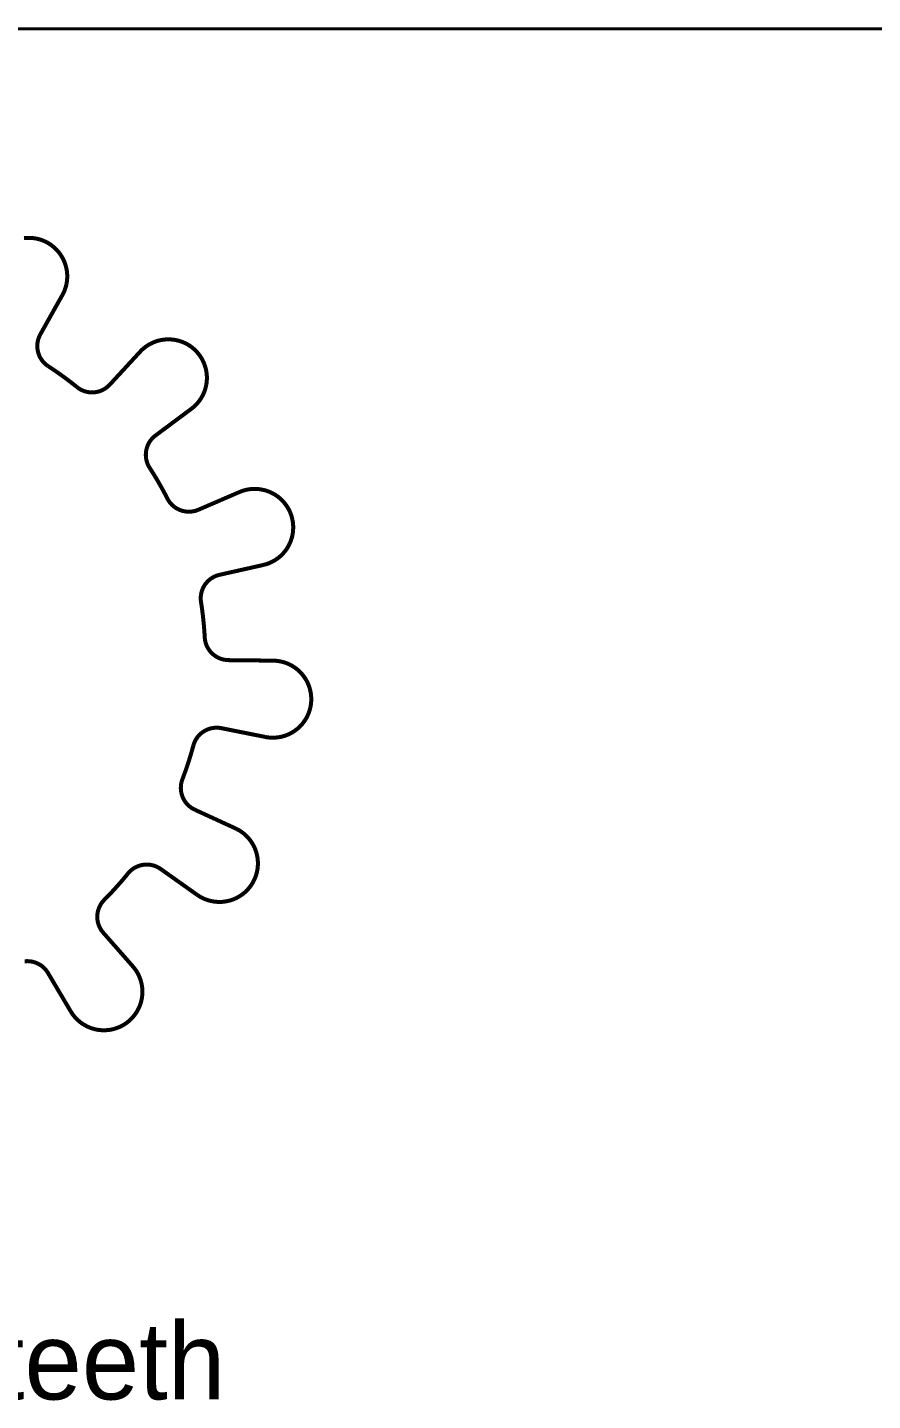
# Model space of a CAD drawing. Extents: x 0.4 to 23.1, y 0.4 to 16.1.
# Drawn here: x 2.839 to 4.913, y 12.738 to 16.106 of the extents above; entities that cross this region are included whole.
import ezdxf

# ---------------------------------------------------------------- set-up
doc = ezdxf.new("R2010")
doc.units = 0
doc.layers.get('0').update_dxf_attribs({"linetype": 'CONTINUOUS'})

msp = doc.modelspace()

# ---------------------------------------------------------------- linework, layer by layer
at = {"color": 254, "const_width": 0.00708}
msp.add_lwpolyline([(0.40386, 16.1028), (22.9415, 16.1028)], dxfattribs=at)
at = {"color": 0, "const_width": 0.00985}
for points in [[(2.92443, 15.4496), (2.92626, 15.4529), (2.9279, 15.4562), (2.92942, 15.4597), (2.93078, 15.4633), (2.93201, 15.4668), (2.93311, 15.4706), (2.93403, 15.4742), (2.93485, 15.4779), (2.93549, 15.4817), (2.93599, 15.4854), (2.93631, 15.489), (2.93653, 15.4929), (2.93653, 15.4967), (2.93642, 15.5006), (2.93619, 15.5042), (2.93576, 15.5081), (2.93522, 15.5118), (2.93446, 15.5154), (2.9336, 15.5192), (2.93261, 15.5228), (2.93147, 15.5264), (2.93018, 15.53), (2.92871, 15.5335), (2.92714, 15.5369), (2.9254, 15.5403), (2.92356, 15.5436), (2.92156, 15.5468), (2.91949, 15.55), (2.91726, 15.5531), (2.91488, 15.556), (2.91243, 15.5589), (2.90983, 15.5617), (2.90713, 15.5643), (2.90435, 15.5668), (2.90142, 15.5693), (2.89844, 15.5717), (2.89535, 15.5739), (2.89219, 15.5758), (2.88894, 15.5779), (2.88564, 15.5796), (2.88222, 15.5814), (2.87875, 15.5829), (2.87522, 15.5843), (2.87169, 15.5856), (2.86806, 15.5867), (2.86436, 15.5876), (2.86068, 15.5885), (2.85699, 15.589), (2.85319, 15.5896), (2.84944, 15.59), (2.84565, 15.5903), (2.84185, 15.5903), (2.83811, 15.5903), (2.83431, 15.59), (2.83051, 15.5896)], [(2.87071, 15.3539), (2.92443, 15.4496)], [(2.87071, 15.3539), (2.86925, 15.3511), (2.868, 15.3483), (2.86686, 15.3456), (2.86583, 15.3426), (2.86501, 15.3397), (2.86431, 15.3367), (2.86376, 15.3336), (2.86339, 15.3306), (2.86322, 15.3276), (2.86317, 15.3244), (2.86322, 15.3214), (2.8635, 15.3183), (2.86393, 15.3153), (2.86453, 15.3124), (2.86524, 15.3093), (2.8661, 15.3064), (2.86714, 15.3036), (2.86833, 15.3007), (2.86968, 15.2979), (2.87115, 15.2953), (2.87278, 15.2926), (2.87451, 15.2901), (2.87636, 15.2876), (2.87836, 15.2854), (2.88049, 15.2832), (2.88271, 15.281), (2.88504, 15.279), (2.88747, 15.2772), (2.88997, 15.2754)], [(3.24121, 15.171), (3.24419, 15.1733), (3.24707, 15.1758), (3.24989, 15.1783), (3.25256, 15.1811), (3.25515, 15.1837), (3.25765, 15.1867), (3.25999, 15.1896), (3.26221, 15.1928), (3.26432, 15.1958), (3.26628, 15.199), (3.26812, 15.2024), (3.26986, 15.2057), (3.27143, 15.2092), (3.27289, 15.2126), (3.27419, 15.2162), (3.27533, 15.2199), (3.27636, 15.2235), (3.27718, 15.2272), (3.27789, 15.231), (3.27849, 15.2346), (3.27886, 15.2385), (3.27914, 15.2422), (3.27924, 15.246), (3.27919, 15.2497), (3.27903, 15.2536), (3.27865, 15.2574), (3.27815, 15.2611), (3.2775, 15.2649), (3.27675, 15.2686), (3.27576, 15.2722), (3.27468, 15.2758), (3.27344, 15.2794), (3.27208, 15.2829), (3.27056, 15.2864), (3.26887, 15.2899), (3.26708, 15.2932), (3.26519, 15.2964), (3.26313, 15.2996), (3.26096, 15.3026), (3.25868, 15.3057), (3.25624, 15.3086), (3.25369, 15.3114), (3.25108, 15.3142), (3.24832, 15.3167), (3.24544, 15.3192), (3.24251, 15.3217), (3.23947, 15.3239), (3.23633, 15.326), (3.23313, 15.3281), (3.22982, 15.3299), (3.22646, 15.3317), (3.22304, 15.3332), (3.21951, 15.3347), (3.21599, 15.336), (3.2124, 15.3372), (3.20871, 15.3382), (3.20503, 15.339), (3.20133, 15.3399), (3.1976, 15.3404), (3.19385, 15.3408), (3.19006, 15.3411), (3.18625, 15.3412), (3.18246, 15.3412), (3.17871, 15.3411), (3.17492, 15.3408), (3.17117, 15.3403), (3.16743, 15.3397), (3.16374, 15.3389), (3.16004, 15.3381), (3.15642, 15.3369), (3.15283, 15.3357), (3.14931, 15.3344), (3.14578, 15.3329), (3.14236, 15.3312), (3.13906, 15.3294), (3.13574, 15.3276), (3.13254, 15.3256), (3.12944, 15.3235), (3.12642, 15.3211), (3.12349, 15.3187), (3.12067, 15.3163), (3.11794, 15.3136), (3.11529, 15.3108)], [(3.0409, 15.2301), (3.11529, 15.3108)], [(2.96039, 15.2243), (2.95188, 15.2311), (2.94325, 15.2378), (2.93463, 15.2443), (2.92583, 15.2507), (2.91699, 15.2571), (2.90804, 15.2633), (2.89908, 15.2694), (2.88997, 15.2754)], [(2.96039, 15.2243), (2.96283, 15.2225), (2.96533, 15.2207), (2.96793, 15.219), (2.97065, 15.2176), (2.97342, 15.2162), (2.97624, 15.2151), (2.97911, 15.214), (2.98204, 15.2132), (2.98503, 15.2125), (2.98807, 15.2119), (2.9911, 15.2115), (2.99414, 15.2112), (2.99724, 15.2111), (3.00028, 15.2112), (3.00336, 15.2114), (3.0064, 15.2118), (3.00939, 15.2124), (3.01238, 15.2131), (3.01531, 15.2139), (3.01824, 15.2149), (3.02106, 15.2161), (3.02382, 15.2174), (3.02653, 15.2188), (3.02919, 15.2204), (3.03174, 15.2221), (3.03418, 15.224), (3.03651, 15.226), (3.03879, 15.2279), (3.0409, 15.2301)], [(3.15321, 15.1054), (3.24121, 15.171)], [(3.15321, 15.1054), (3.15076, 15.1036), (3.14849, 15.1015), (3.14626, 15.0994), (3.14421, 15.0972), (3.14219, 15.0949), (3.14035, 15.0924), (3.13867, 15.0899), (3.1371, 15.0872), (3.13564, 15.0846), (3.13433, 15.0818), (3.13319, 15.0789), (3.13217, 15.076), (3.13135, 15.0731), (3.13064, 15.0701), (3.1301, 15.0671), (3.12972, 15.064), (3.1295, 15.061), (3.12939, 15.0579), (3.1295, 15.0549), (3.12978, 15.0518), (3.13015, 15.0488), (3.13075, 15.0457), (3.13146, 15.0428), (3.13232, 15.0399), (3.13336, 15.0369), (3.1345, 15.034), (3.13585, 15.0313), (3.13732, 15.0286), (3.13889, 15.026)], [(3.1824, 14.9507), (3.1774, 14.9603), (3.17225, 14.9699), (3.16699, 14.9794), (3.16162, 14.9889), (3.15614, 14.9983), (3.1505, 15.0076), (3.14475, 15.0168), (3.13889, 15.026)], [(3.1824, 14.9507), (3.18386, 14.9479), (3.18549, 14.9454), (3.18722, 14.9428), (3.18907, 14.9404), (3.19108, 14.9381), (3.19319, 14.9358), (3.19542, 14.9337), (3.19775, 14.9318), (3.20014, 14.9299), (3.20269, 14.9281), (3.20529, 14.9265), (3.20796, 14.925), (3.21072, 14.9236), (3.21354, 14.9225), (3.21642, 14.9214), (3.21935, 14.9206), (3.22233, 14.9199), (3.22538, 14.9193), (3.2284, 14.9189), (3.23144, 14.9186), (3.23454, 14.9185), (3.23757, 14.9185), (3.24061, 14.9188), (3.24371, 14.9192), (3.24669, 14.9196), (3.24968, 14.9203), (3.25265, 14.9211), (3.25553, 14.9221), (3.25836, 14.9233)], [(3.25836, 14.9233), (3.35915, 14.9668)], [(3.41732, 14.7878), (3.42096, 14.7888), (3.42464, 14.7897), (3.42822, 14.791), (3.43175, 14.7922), (3.43522, 14.7938), (3.43864, 14.7954), (3.442, 14.7971), (3.44532, 14.799), (3.44851, 14.8011), (3.45161, 14.8032), (3.45464, 14.8054), (3.45763, 14.8078), (3.46044, 14.8103), (3.46317, 14.8131), (3.46582, 14.8157), (3.46832, 14.8185), (3.47076, 14.8214), (3.47304, 14.8244), (3.47521, 14.8276), (3.47721, 14.8307), (3.47911, 14.834), (3.4809, 14.8374), (3.48253, 14.8408), (3.48406, 14.8443), (3.4854, 14.8478), (3.48665, 14.8514), (3.48768, 14.855), (3.48861, 14.8587), (3.48942, 14.8624), (3.49001, 14.8661), (3.4905, 14.8699), (3.49083, 14.8738), (3.491, 14.8775), (3.49104, 14.8812), (3.49094, 14.885), (3.49061, 14.8889), (3.49024, 14.8926), (3.48964, 14.8964), (3.48888, 14.9), (3.48801, 14.9037), (3.48699, 14.9074), (3.48583, 14.911), (3.48449, 14.9144), (3.48307, 14.9181), (3.48144, 14.9214), (3.47971, 14.9249), (3.47786, 14.9281), (3.47586, 14.9313), (3.47374, 14.9344), (3.47151, 14.9375), (3.46912, 14.9404), (3.46664, 14.9433), (3.46408, 14.9461), (3.46137, 14.9488), (3.45856, 14.9512), (3.45562, 14.9538), (3.45264, 14.956), (3.44954, 14.9582), (3.44635, 14.9603), (3.44308, 14.9622), (3.43978, 14.964), (3.43636, 14.9657), (3.43289, 14.9672), (3.42936, 14.9686), (3.42578, 14.9699), (3.42219, 14.971), (3.41851, 14.9718), (3.41482, 14.9726), (3.41108, 14.9733), (3.40733, 14.9739), (3.40354, 14.9742), (3.39979, 14.9744), (3.396, 14.9744), (3.39219, 14.9743), (3.3884, 14.9742), (3.38465, 14.9737), (3.38092, 14.9732), (3.37717, 14.9725), (3.37349, 14.9717), (3.36985, 14.9706), (3.36621, 14.9694), (3.36268, 14.9682), (3.35915, 14.9668)], [(3.31022, 14.7637), (3.41732, 14.7878)], [(3.31022, 14.7637), (3.30729, 14.7629), (3.30436, 14.7621), (3.30143, 14.761), (3.29861, 14.7597), (3.2959, 14.7585), (3.29318, 14.7569), (3.29058, 14.7553), (3.28808, 14.7536), (3.28569, 14.7517), (3.28336, 14.7497), (3.28114, 14.7475), (3.27908, 14.7453), (3.27707, 14.7429), (3.27522, 14.7406), (3.27349, 14.7381), (3.27192, 14.7354), (3.27046, 14.7326), (3.26915, 14.7299), (3.26801, 14.7271), (3.26699, 14.7242), (3.26611, 14.7213), (3.2654, 14.7182), (3.26486, 14.7153), (3.26449, 14.7122), (3.26421, 14.7092), (3.26417, 14.7061), (3.26421, 14.7031), (3.26449, 14.6999), (3.26486, 14.6969)], [(3.27393, 14.6104), (3.27333, 14.6212), (3.27251, 14.6321), (3.2716, 14.6429), (3.27051, 14.6537), (3.26932, 14.6646), (3.26796, 14.6754), (3.2665, 14.6861), (3.26486, 14.6969)], [(3.27393, 14.6104), (3.27419, 14.6074), (3.27462, 14.6043), (3.27518, 14.6013), (3.27588, 14.5983), (3.27675, 14.5953), (3.27778, 14.5925), (3.27892, 14.5896), (3.28022, 14.5868), (3.28168, 14.5842), (3.28331, 14.5815), (3.28504, 14.579), (3.28689, 14.5765), (3.28885, 14.5742), (3.29096, 14.5719), (3.29318, 14.5699), (3.29546, 14.5679), (3.2979, 14.566), (3.3004, 14.5643), (3.303, 14.5626), (3.30572, 14.5611), (3.30849, 14.5597), (3.31131, 14.5586), (3.31418, 14.5575), (3.31711, 14.5567), (3.3201, 14.5558), (3.32308, 14.5553), (3.32611, 14.5549), (3.32915, 14.5546), (3.33225, 14.5544)], [(3.33225, 14.5544), (3.44194, 14.5532)], [(3.42231, 14.3661), (3.426, 14.3653), (3.42979, 14.3649), (3.43354, 14.3644), (3.43733, 14.3643), (3.44108, 14.3642), (3.44488, 14.3643), (3.44868, 14.3646), (3.45247, 14.3649), (3.45617, 14.3654), (3.4599, 14.3661), (3.4636, 14.3669), (3.46729, 14.3681), (3.47086, 14.369), (3.47444, 14.3704), (3.47797, 14.3718), (3.48139, 14.3733), (3.48481, 14.375), (3.48813, 14.3769), (3.49137, 14.3789), (3.49451, 14.381), (3.49761, 14.3832), (3.5006, 14.3854), (3.50347, 14.3879), (3.50624, 14.3906), (3.5089, 14.3932), (3.5115, 14.396), (3.51394, 14.3987), (3.51628, 14.4018), (3.5185, 14.4049), (3.52061, 14.4081), (3.52257, 14.4112), (3.52442, 14.4146), (3.5261, 14.4179), (3.52767, 14.4214), (3.52908, 14.4249), (3.53039, 14.4285), (3.53153, 14.4321), (3.5325, 14.4358), (3.53336, 14.4394), (3.53407, 14.4432), (3.53461, 14.4469), (3.535, 14.4507), (3.53526, 14.4544), (3.53532, 14.4583), (3.53526, 14.4621), (3.53504, 14.4658), (3.53472, 14.4696), (3.53418, 14.4733), (3.53353, 14.4771), (3.53271, 14.4808), (3.53174, 14.4844), (3.53065, 14.4881), (3.5294, 14.4917), (3.528, 14.4951), (3.52647, 14.4986), (3.52479, 14.5019), (3.523, 14.5054), (3.52106, 14.5086), (3.51899, 14.5118), (3.51682, 14.5149), (3.51449, 14.5179), (3.51204, 14.5208), (3.5095, 14.5236), (3.50683, 14.5263), (3.50407, 14.5289), (3.50125, 14.5314), (3.49826, 14.5338), (3.49522, 14.536), (3.49208, 14.5381), (3.48888, 14.5401), (3.48557, 14.5419), (3.48221, 14.5436), (3.47874, 14.5453), (3.47526, 14.5467), (3.47168, 14.5481), (3.4681, 14.5492), (3.46446, 14.5501), (3.46078, 14.5511), (3.45703, 14.5518), (3.45329, 14.5524), (3.44954, 14.5528), (3.44575, 14.5531), (3.44194, 14.5532)], [(3.31467, 14.3876), (3.31168, 14.3882), (3.30865, 14.3885), (3.30556, 14.3886), (3.30251, 14.3887), (3.29943, 14.3886), (3.29639, 14.3883), (3.29335, 14.3879), (3.29036, 14.3874), (3.28737, 14.3867), (3.28444, 14.3857), (3.28157, 14.3847), (3.27875, 14.3835), (3.27599, 14.3821), (3.27328, 14.3807), (3.27067, 14.379), (3.26818, 14.3772), (3.26574, 14.3754), (3.2634, 14.3735), (3.26118, 14.3712), (3.25911, 14.369), (3.25711, 14.3668), (3.25526, 14.3643), (3.25353, 14.3618), (3.2519, 14.3592), (3.25043, 14.3564), (3.24914, 14.3536), (3.24794, 14.3508), (3.24696, 14.3479), (3.24604, 14.345)], [(3.31467, 14.3876), (3.42231, 14.3661)], [(3.21918, 14.2622), (3.22299, 14.2725), (3.22672, 14.2826), (3.23025, 14.2929), (3.23367, 14.3033), (3.23699, 14.3137), (3.24013, 14.324), (3.24317, 14.3346), (3.24604, 14.345)], [(3.21918, 14.2622), (3.21815, 14.2594), (3.21729, 14.2564), (3.21658, 14.2535), (3.21599, 14.2504), (3.2156, 14.2474), (3.21539, 14.2443), (3.21528, 14.2413), (3.21533, 14.2382), (3.2156, 14.2351), (3.21599, 14.2321), (3.21653, 14.2292), (3.21724, 14.2261), (3.2181, 14.2232), (3.21907, 14.2203), (3.22026, 14.2175), (3.22157, 14.2147), (3.22299, 14.2119), (3.22461, 14.2093), (3.22629, 14.2068), (3.22814, 14.2043), (3.23014, 14.2019), (3.23221, 14.1997), (3.23443, 14.1976), (3.23671, 14.1957), (3.23915, 14.1938), (3.24164, 14.1919), (3.24425, 14.1903), (3.2469, 14.1889), (3.24968, 14.1875)], [(3.24968, 14.1875), (3.34939, 14.1417)], [(3.25532, 13.9787), (3.25846, 13.9767), (3.26167, 13.9746), (3.26497, 13.9728), (3.26833, 13.971), (3.27175, 13.9694), (3.27528, 13.9679), (3.27881, 13.9667), (3.28239, 13.9654), (3.28603, 13.9644), (3.28971, 13.9636), (3.29346, 13.9628), (3.29719, 13.9622), (3.30094, 13.9618), (3.30474, 13.9615), (3.30849, 13.9613), (3.31228, 13.9614), (3.31608, 13.9615), (3.31988, 13.9618), (3.32362, 13.9624), (3.32736, 13.9629), (3.33106, 13.9638), (3.33475, 13.9646), (3.33838, 13.9657), (3.34196, 13.9669), (3.34549, 13.9682), (3.34896, 13.9697), (3.35238, 13.9714), (3.35574, 13.9732), (3.359, 13.9751), (3.36219, 13.9771), (3.36535, 13.9793), (3.36837, 13.9815), (3.37131, 13.9839), (3.37408, 13.9864), (3.37685, 13.989), (3.37944, 13.9918), (3.38194, 13.9947), (3.38439, 13.9976), (3.38661, 14.0007), (3.38878, 14.0038), (3.39079, 14.0069), (3.39268, 14.0103), (3.39447, 14.0136), (3.39611, 14.0169), (3.39757, 14.0206), (3.39893, 14.024), (3.40013, 14.0276), (3.40121, 14.0313), (3.40207, 14.035), (3.40283, 14.0386), (3.40349, 14.0424), (3.40392, 14.0461), (3.40424, 14.0499), (3.4044, 14.0538), (3.4044, 14.0575), (3.40429, 14.0612), (3.40397, 14.065), (3.40354, 14.0688), (3.40294, 14.0725), (3.40218, 14.0762), (3.40132, 14.08), (3.40028, 14.0836), (3.39908, 14.0872), (3.39774, 14.0907), (3.39626, 14.0943), (3.39469, 14.0976), (3.3929, 14.101), (3.39106, 14.1043), (3.38906, 14.1075), (3.38693, 14.1106), (3.38465, 14.1136), (3.38226, 14.1167), (3.37978, 14.1194), (3.37717, 14.1222), (3.37446, 14.1249), (3.37164, 14.1274), (3.36871, 14.1299), (3.36572, 14.1321), (3.36257, 14.1343), (3.35943, 14.1364), (3.35613, 14.1382), (3.35281, 14.14), (3.34939, 14.1417)], [(3.16575, 14.0422), (3.16325, 14.0439), (3.1606, 14.0454), (3.15788, 14.0469), (3.15511, 14.0482), (3.15224, 14.0493), (3.14936, 14.0504), (3.14643, 14.0511), (3.14344, 14.0518), (3.1404, 14.0524), (3.13738, 14.0528), (3.13433, 14.0531), (3.13124, 14.0531), (3.12819, 14.0529), (3.12511, 14.0526), (3.12207, 14.0522), (3.11908, 14.0517), (3.1161, 14.051), (3.11317, 14.0501), (3.11029, 14.049), (3.10747, 14.0479), (3.10471, 14.0465), (3.102, 14.0451), (3.09939, 14.0435), (3.09685, 14.0417), (3.09446, 14.0399), (3.09212, 14.0379), (3.0899, 14.0357), (3.08778, 14.0335), (3.08578, 14.0313)], [(3.16575, 14.0422), (3.25532, 13.9787)], [(3.02756, 13.9665), (3.03521, 13.9743), (3.04275, 13.9821), (3.05018, 13.9901), (3.05751, 13.9982), (3.06472, 14.0063), (3.07183, 14.0144), (3.07889, 14.0228), (3.08578, 14.0313)], [(3.02756, 13.9665), (3.02544, 13.9643), (3.02344, 13.9619), (3.0216, 13.9596), (3.01986, 13.9571), (3.01824, 13.9544), (3.01676, 13.9517), (3.01546, 13.9489), (3.01426, 13.9461), (3.01324, 13.9432), (3.01238, 13.9403), (3.01161, 13.9374), (3.01107, 13.9343), (3.01064, 13.9312), (3.01042, 13.9282), (3.01031, 13.9251), (3.01036, 13.9221), (3.01058, 13.919), (3.01096, 13.916), (3.0115, 13.9129), (3.01221, 13.91), (3.01303, 13.9071), (3.01406, 13.9042), (3.01519, 13.9013), (3.0165, 13.8986), (3.0179, 13.8958), (3.01947, 13.8932), (3.02121, 13.8907), (3.02306, 13.8882), (3.02501, 13.8858)], [(3.02501, 13.8858), (3.09744, 13.8034)], [(2.88926, 13.7872), (2.88764, 13.7898), (2.88585, 13.7923), (2.88396, 13.7947), (2.88194, 13.797), (2.87983, 13.7992), (2.87756, 13.8013), (2.87522, 13.8033), (2.87278, 13.8051), (2.87022, 13.8069), (2.86762, 13.8084), (2.8649, 13.8098), (2.86214, 13.8112), (2.85926, 13.8123), (2.85639, 13.8133), (2.85346, 13.8142), (2.85047, 13.8149), (2.84744, 13.8154), (2.8444, 13.8158), (2.84136, 13.816), (2.83826, 13.8161), (2.83524, 13.816), (2.83214, 13.8158)], [(2.88926, 13.7872), (2.94521, 13.6928)], [(2.94521, 13.6928), (2.94721, 13.6896), (2.94933, 13.6865), (2.95161, 13.6834), (2.954, 13.6804), (2.95649, 13.6776), (2.95904, 13.6749), (2.96175, 13.6722), (2.96457, 13.6697), (2.9675, 13.6672), (2.97049, 13.6649), (2.97358, 13.6628), (2.97678, 13.6607), (2.98004, 13.6588), (2.98335, 13.657), (2.98676, 13.6553), (2.99024, 13.6538), (2.99376, 13.6524), (2.99735, 13.6512), (3.00097, 13.6501), (3.00461, 13.6491), (3.00831, 13.6483), (3.01204, 13.6476), (3.01579, 13.6471), (3.01958, 13.6468), (3.02339, 13.6466), (3.02718, 13.6465), (3.03093, 13.6467), (3.03472, 13.6469), (3.03851, 13.6473), (3.04221, 13.6478), (3.04596, 13.6485), (3.04964, 13.6494), (3.05328, 13.6504), (3.05692, 13.6516), (3.06044, 13.6528), (3.06396, 13.6543), (3.06743, 13.6559), (3.07081, 13.6576), (3.07411, 13.6594), (3.07736, 13.6614), (3.08051, 13.6635), (3.08356, 13.6657), (3.08653, 13.6681), (3.08942, 13.6705), (3.09218, 13.6731), (3.09483, 13.6758), (3.09739, 13.6785), (3.09987, 13.6815), (3.10221, 13.6845), (3.10439, 13.6876), (3.1065, 13.6907), (3.1084, 13.694), (3.11025, 13.6973), (3.11193, 13.7007), (3.1135, 13.7041), (3.1149, 13.7076), (3.11615, 13.7112), (3.11729, 13.7148), (3.11828, 13.7185), (3.11908, 13.7222), (3.11979, 13.7259), (3.12028, 13.7297), (3.12071, 13.7334), (3.12093, 13.7372), (3.12099, 13.741), (3.12093, 13.7448), (3.12071, 13.7485), (3.12033, 13.7523), (3.11979, 13.7561), (3.11908, 13.7598), (3.11828, 13.7635), (3.11729, 13.7671), (3.11621, 13.7708), (3.1149, 13.7744), (3.1135, 13.7779), (3.11199, 13.7813), (3.11029, 13.7847), (3.10846, 13.788), (3.1065, 13.7913), (3.10444, 13.7944), (3.10221, 13.7975), (3.09993, 13.8005), (3.09744, 13.8034)]]:
    msp.add_lwpolyline(points, dxfattribs=at)

# ---------------------------------------------------------------- texts
at = {"color": 0}
msp.add_text('Gear 15 teeth', height=0.189279, dxfattribs=at).set_placement((1.77649, 12.741))

doc.saveas('drawing.dxf')
